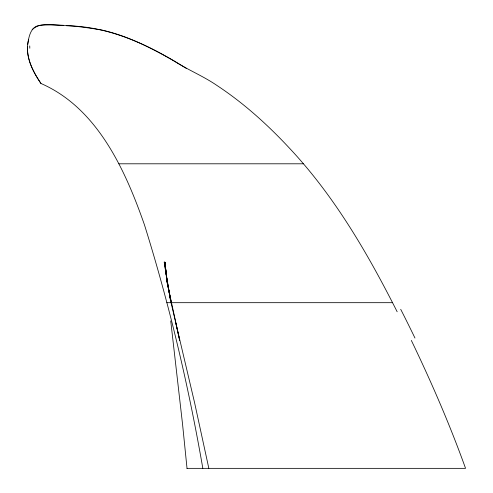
<?xml version="1.0" encoding="UTF-8"?>
<svg xmlns="http://www.w3.org/2000/svg" width="493" height="493" viewBox="0 0 493 493"><rect width="100%" height="100%" fill="white"/><g stroke="black" fill="none" stroke-linecap="round" stroke-linejoin="round"><path stroke-width="0.74" d="M27.497 46.927C26.912 60.312 33.746 72.687 40.956 83.477C97.423 108.096 125.234 169.956 144.418 224.74C169.401 304.464 188.554 386.044 202.833 468.35M27.688 44.721C28.797 36.593 30.695 25.605 41.061 25.192C61.459 24.083 82.103 26.677 102.199 30.122C127.724 35.89 151.283 47.895 173.807 60.879C187.784 69.827 203.258 76.07 216.969 85.48C243.998 103.29 268.13 125.185 290.118 148.868C334.772 196.645 367.833 253.698 397.161 311.767M28.699 39.304C24.342 55 32.31 70.807 40.956 83.477M32.144 29.629C40.469 21.791 53.287 25.316 63.566 25.507M118.868 163.799L303.386 163.799M166.807 302.684L392.514 302.684M186.946 468.35L465.552 468.35C449.875 424.738 431.43 382.161 411.335 340.416M66.598 25.765C110.075 26.308 150.303 45.633 186.36 68.416M171.046 302.684L194.562 402.59L208.835 468.35M175.335 321.06L179.668 340.367L166.924 281.491L171.244 302.684L167.263 281.54L170.504 300.422M170.516 300.428L164.237 261.956L167.139 281.669L164.835 262.134L167.072 281.682L164.939 262.177L167.139 281.78M170.726 320.888L182.552 424.183L187.02 468.35M400.717 309.321A1409.647 1159.881 80.9 0 1 414.97 338.05M29.814 48.24A152.288 59.61 36.9 0 1 29.74 45.923"/></g></svg>
